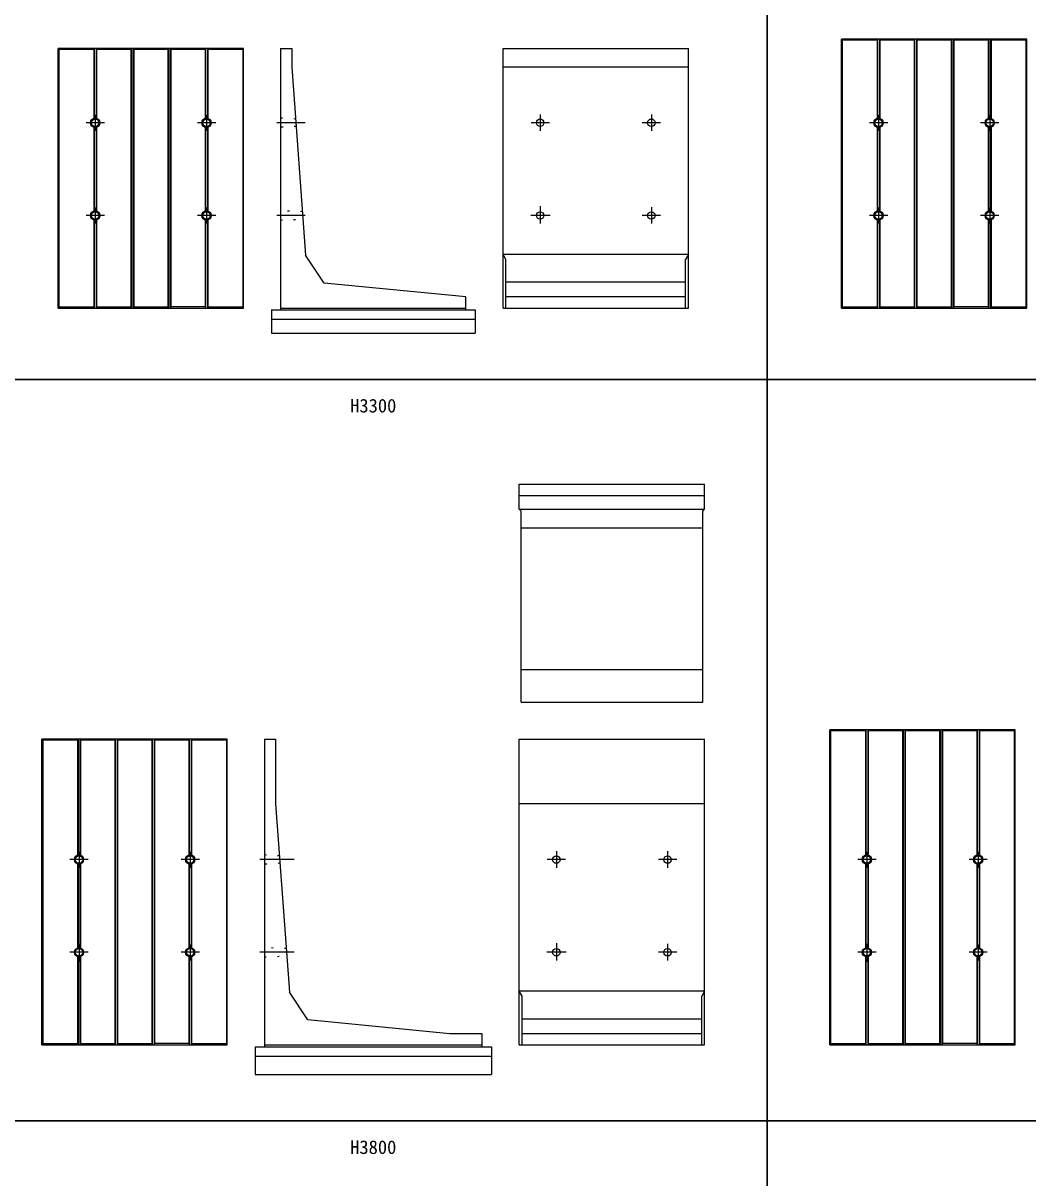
# Model space of a CAD drawing. Units: millimetres, scale not verified. Extents: x -67200 to 67200, y -23760 to 23760.
# Drawn here: x -31251 to -20410, y -11301 to 1159 of the extents above; entities that cross this region are included whole.
import ezdxf
from ezdxf.enums import TextEntityAlignment as Align

# ---------------------------------------------------------------- set-up
doc = ezdxf.new("R2010")
doc.units = ezdxf.units.MM
doc.header["$LTSCALE"] = 80
doc.linetypes.add('CHAIN1', pattern=[8, 5, -1, 1, -1])
doc.linetypes.add('DOTTED', pattern=[1.75, 0.25, -1.5])
for name, color, linetype, lineweight in [('0-0_CENTER', 7, 'CHAIN1', 25), ('0-4_HYO', 3, 'Continuous', 25), ('0-6_OUTLINE', 1, 'Continuous', 25), ('0-7_OUTLINE2', 4, 'DOTTED', 25), ('0-8_TXT', 7, 'Continuous', 25)]:
    doc.layers.add(name, color=color, linetype=linetype, lineweight=lineweight)
doc.styles.add('ＭＳ ゴシック', font='')
doc.styles.get('ＭＳ ゴシック').set_extended_font_data('MS Gothic')

msp = doc.modelspace()

# ---------------------------------------------------------------- linework, layer by layer
at = {"layer": '0-0_CENTER'}
for p, q in [((-30472.6, 167.62), (-30472.6, -4.88)), ((-29272.6, 167.62), (-29272.6, -4.88)), ((-25672.6, 173.8), (-25672.6, -3.89)), ((-24472.6, 173.8), (-24472.6, -3.89)), ((-22022.6, 167.62), (-22022.6, -4.88)), ((-20822.6, 167.62), (-20822.6, -4.88)), ((-30372.83, 83.59), (-30570.28, 83.59)), ((-29172.83, 83.59), (-29370.28, 83.59)), ((-28209.01, 83.59), (-28514.7, 83.59)), ((-25572.79, 83.59), (-25771.04, 83.59)), ((-24372.79, 83.59), (-24571.04, 83.59)), ((-21922.83, 83.59), (-22120.28, 83.59)), ((-20722.83, 83.59), (-20920.28, 83.59)), ((-30472.6, -832.38), (-30472.6, -1004.88)), ((-29272.6, -832.38), (-29272.6, -1004.88)), ((-25672.6, -817.39), (-25672.6, -1003.89)), ((-24472.79, -826.2), (-24472.79, -1003.89)), ((-22022.6, -832.38), (-22022.6, -1004.88)), ((-20822.6, -832.38), (-20822.6, -1004.88)), ((-30372.83, -916.41), (-30570.28, -916.41)), ((-29172.83, -916.41), (-29370.28, -916.41)), ((-28209.01, -916.41), (-28514.7, -916.41)), ((-25565.48, -916.41), (-25774, -916.41)), ((-24372.99, -916.41), (-24571.23, -916.41)), ((-21922.83, -916.41), (-22120.28, -916.41)), ((-20722.83, -916.41), (-20920.28, -916.41)), ((-30647.6, -7782.38), (-30647.6, -7954.88)), ((-29447.6, -7782.38), (-29447.6, -7954.88)), ((-25497.6, -7776.2), (-25497.6, -7953.89)), ((-24297.6, -7776.2), (-24297.6, -7953.89)), ((-22147.6, -7782.38), (-22147.6, -7954.88)), ((-20947.6, -7782.38), (-20947.6, -7954.88)), ((-30547.83, -7866.41), (-30745.28, -7866.41)), ((-29347.83, -7866.41), (-29545.28, -7866.41)), ((-28327.48, -7866.41), (-28696.67, -7866.41)), ((-25397.79, -7866.41), (-25596.04, -7866.41)), ((-24197.79, -7866.41), (-24396.04, -7866.41)), ((-22047.83, -7866.41), (-22245.28, -7866.41)), ((-20847.83, -7866.41), (-21045.28, -7866.41)), ((-30647.6, -8775.1), (-30647.6, -8969.43)), ((-29447.6, -8782.38), (-29447.6, -8954.88)), ((-25497.6, -8767.39), (-25497.6, -8953.89)), ((-24297.79, -8776.2), (-24297.79, -8953.89)), ((-22147.6, -8775.1), (-22147.6, -8969.43)), ((-20947.6, -8782.38), (-20947.6, -8954.88)), ((-30547.83, -8866.41), (-30745.28, -8866.41)), ((-29347.83, -8866.41), (-29545.28, -8866.41)), ((-28327.48, -8866.41), (-28696.67, -8866.41)), ((-25390.48, -8866.41), (-25599, -8866.41)), ((-24197.99, -8866.41), (-24396.23, -8866.41)), ((-22047.83, -8866.41), (-22245.28, -8866.41)), ((-20847.83, -8866.41), (-21045.28, -8866.41))]:
    msp.add_line(p, q, dxfattribs=at)
at = {"layer": '0-4_HYO'}
for points in [[(-31722.6, -2686.41), (-23222.6, -2686.41), (-23222.6, 4513.59), (-31722.6, 4513.59)], [(-23222.6, -2686.41), (-14722.6, -2686.41), (-14722.6, 4513.59), (-23222.6, 4513.59)], [(-31722.6, -10686.41), (-23222.6, -10686.41), (-23222.6, -2686.41), (-31722.6, -2686.41)], [(-23222.6, -10686.41), (-14722.6, -10686.41), (-14722.6, -2686.41), (-23222.6, -2686.41)], [(-31722.6, -19386.41), (-23222.6, -19386.41), (-23222.6, -10686.41), (-31722.6, -10686.41)], [(-23222.6, -19386.41), (-14722.6, -19386.41), (-14722.6, -10686.41), (-23222.6, -10686.41)]]:
    msp.add_lwpolyline(points, close=True, dxfattribs=at)
at = {"layer": '0-6_OUTLINE'}
for p, q in [((-28872.6, 883.59), (-30872.6, 883.59)), ((-30872.6, -1916.41), (-30872.6, 883.59)), ((-30487.6, 873.59), (-30872.6, 873.59)), ((-30863.6, 883.59), (-30863.6, -1901.41)), ((-30482.6, 883.59), (-30487.6, 873.59)), ((-30487.6, 873.59), (-30487.6, 131.29)), ((-30482.6, 883.59), (-30482.6, 132.58)), ((-30462.6, 883.59), (-30462.6, 132.58)), ((-30457.6, 873.59), (-30462.6, 883.59)), ((-30082.6, 883.59), (-30087.6, 873.59)), ((-30087.6, 873.59), (-30087.6, -1901.41)), ((-30082.6, 883.59), (-30082.6, -1916.41)), ((-30062.6, 883.59), (-30062.6, -1916.41)), ((-30057.6, 873.59), (-30062.6, 883.59)), ((-29682.6, 883.59), (-29687.6, 873.59)), ((-29687.6, 873.59), (-29687.6, -1901.41)), ((-29682.6, 883.59), (-29682.6, -1916.41)), ((-29662.6, 883.59), (-29662.6, -1916.41)), ((-29657.6, 873.59), (-29662.6, 883.59)), ((-29282.6, 883.59), (-29287.6, 873.59)), ((-29287.6, 873.59), (-29287.6, 131.29)), ((-29282.6, 883.59), (-29282.6, 132.58)), ((-29262.6, 883.59), (-29262.6, 132.58)), ((-29257.6, 873.59), (-29262.6, 883.59)), ((-28881.6, 883.59), (-28881.6, -1901.41)), ((-28872.6, -1916.41), (-28872.6, 883.59)), ((-28472.6, 883.59), (-28352.6, 883.59)), ((-28472.6, 883.59), (-28472.6, -1936.41)), ((-28352.6, 883.59), (-28352.6, 683.59)), ((-26072.6, 883.59), (-24072.6, 883.59)), ((-26072.6, -1916.41), (-26072.6, 883.59)), ((-24072.6, -1916.41), (-24072.6, 883.59)), ((-20422.6, 983.59), (-22422.6, 983.59)), ((-22422.6, -1916.41), (-22422.6, 983.59)), ((-22037.6, 973.59), (-22422.6, 973.59)), ((-22413.6, 983.59), (-22413.6, -1901.41)), ((-22032.6, 983.59), (-22037.6, 973.59)), ((-22037.6, 973.59), (-22037.6, 131.29)), ((-22032.6, 983.59), (-22032.6, 132.58)), ((-22012.6, 983.59), (-22012.6, 132.58)), ((-22007.6, 973.59), (-22012.6, 983.59)), ((-21632.6, 983.59), (-21637.6, 973.59)), ((-21637.6, 973.59), (-21637.6, -1901.41)), ((-21632.6, 983.59), (-21632.6, -1916.41)), ((-21612.6, 983.59), (-21612.6, -1916.41)), ((-21607.6, 973.59), (-21612.6, 983.59)), ((-21232.6, 983.59), (-21237.6, 973.59)), ((-21237.6, 973.59), (-21237.6, -1901.41)), ((-21232.6, 983.59), (-21232.6, -1916.41)), ((-21212.6, 983.59), (-21212.6, -1916.41)), ((-21207.6, 973.59), (-21212.6, 983.59)), ((-20832.6, 983.59), (-20832.6, 132.58)), ((-20431.6, 983.59), (-20431.6, -1901.41)), ((-20422.6, -1916.41), (-20422.6, 983.59)), ((-28352.6, 683.59), (-28202.6, -1346.41)), ((-24072.6, 683.59), (-26072.6, 683.59)), ((-30487.6, 35.9), (-30487.6, -868.71)), ((-30482.6, 34.6), (-30482.6, -867.42)), ((-30462.6, 34.6), (-30462.6, -867.42)), ((-30457.6, 35.9), (-30457.6, -868.71)), ((-29287.6, 35.9), (-29287.6, -868.71)), ((-29282.6, 34.6), (-29282.6, -867.42)), ((-29262.6, 34.6), (-29262.6, -867.42)), ((-29257.6, 35.9), (-29257.6, -868.71)), ((-22037.6, 35.9), (-22037.6, -868.71)), ((-22032.6, 34.6), (-22032.6, -867.42)), ((-22012.6, 34.6), (-22012.6, -867.42)), ((-22007.6, 35.9), (-22007.6, -868.71)), ((-20837.6, 35.9), (-20837.6, -868.71)), ((-20832.6, 34.6), (-20832.6, -867.42)), ((-20812.6, 34.6), (-20812.6, -867.42)), ((-20807.6, 35.9), (-20807.6, -868.71)), ((-30487.6, -964.1), (-30487.6, -1901.41)), ((-30482.6, -965.4), (-30482.6, -1916.41)), ((-30462.6, -965.4), (-30462.6, -1916.41)), ((-30457.6, -964.1), (-30457.6, -1901.41)), ((-29287.6, -964.1), (-29287.6, -1901.41)), ((-29282.6, -965.4), (-29282.6, -1916.41)), ((-29262.6, -965.4), (-29262.6, -1916.41)), ((-29257.6, -964.1), (-29257.6, -1901.41)), ((-22037.6, -964.1), (-22037.6, -1901.41)), ((-22032.6, -965.4), (-22032.6, -1916.41)), ((-22012.6, -965.4), (-22012.6, -1916.41)), ((-22007.6, -964.1), (-22007.6, -1901.41)), ((-20837.6, -964.1), (-20837.6, -1901.41)), ((-20832.6, -965.4), (-20832.6, -1916.41)), ((-20812.6, -965.4), (-20812.6, -1916.41)), ((-20807.6, -964.1), (-20807.6, -1901.41)), ((-28002.6, -1646.41), (-28202.6, -1346.41)), ((-24072.6, -1336.41), (-26072.6, -1336.41)), ((-26042.6, -1391.41), (-26072.6, -1336.41)), ((-24072.6, -1336.41), (-24102.6, -1391.41)), ((-26042.6, -1916.41), (-26042.6, -1391.41)), ((-24102.6, -1916.41), (-24102.6, -1391.41)), ((-26472.6, -1796.41), (-28002.6, -1646.41)), ((-24102.6, -1636.41), (-26042.6, -1636.41)), ((-26472.6, -1936.41), (-26472.6, -1796.41)), ((-24102.6, -1796.41), (-26042.6, -1796.41)), ((-30872.6, -1901.41), (-30487.6, -1901.41)), ((-30872.6, -1916.41), (-28872.6, -1916.41)), ((-30482.6, -1916.41), (-30487.6, -1901.41)), ((-30462.6, -1916.41), (-30457.6, -1901.41)), ((-30457.6, -1901.41), (-30087.6, -1901.41)), ((-30082.6, -1916.41), (-30087.6, -1901.41)), ((-30062.6, -1916.41), (-30057.6, -1901.41)), ((-30057.6, -1901.41), (-29687.6, -1901.41)), ((-29687.6, -1901.41), (-29682.6, -1916.41)), ((-29287.6, -1901.41), (-29282.6, -1916.41)), ((-29262.6, -1916.41), (-29257.6, -1901.41)), ((-29257.6, -1901.41), (-28872.6, -1901.41)), ((-28572.6, -1936.41), (-28572.6, -2186.41)), ((-28472.6, -1916.41), (-26472.6, -1916.41)), ((-26072.6, -1916.41), (-24072.6, -1916.41)), ((-22422.6, -1901.41), (-22037.6, -1901.41)), ((-22422.6, -1916.41), (-20422.6, -1916.41)), ((-22032.6, -1916.41), (-22037.6, -1901.41)), ((-22012.6, -1916.41), (-22007.6, -1901.41)), ((-22007.6, -1901.41), (-21637.6, -1901.41)), ((-21632.6, -1916.41), (-21637.6, -1901.41)), ((-21612.6, -1916.41), (-21607.6, -1901.41)), ((-21607.6, -1901.41), (-21237.6, -1901.41)), ((-21237.6, -1901.41), (-21232.6, -1916.41)), ((-20837.6, -1901.41), (-20832.6, -1916.41)), ((-20812.6, -1916.41), (-20807.6, -1901.41)), ((-20807.6, -1901.41), (-20422.6, -1901.41)), ((-28572.6, -2036.41), (-26372.6, -2036.41)), ((-28572.6, -2186.41), (-26372.6, -2186.41)), ((-25897.6, -3816.41), (-23897.6, -3816.41)), ((-25897.6, -4086.41), (-25897.6, -3816.41)), ((-23897.6, -4086.41), (-23897.6, -3816.41)), ((-25897.6, -3936.41), (-23897.6, -3936.41)), ((-25897.6, -4086.41), (-23897.6, -4086.41)), ((-25897.6, -4086.41), (-25877.6, -4106.41)), ((-25877.6, -6166.41), (-25877.6, -4106.41)), ((-23917.6, -4106.41), (-23897.6, -4086.41)), ((-25877.6, -4286.41), (-23917.6, -4286.41)), ((-25877.44, -5816.41), (-23917.44, -5816.41)), ((-20547.6, -6466.41), (-22547.6, -6466.41)), ((-22547.6, -9866.41), (-22547.6, -6466.41)), ((-22162.6, -6476.41), (-22547.6, -6476.41)), ((-22538.6, -6466.41), (-22538.6, -9851.41)), ((-22157.6, -6466.41), (-22157.6, -7817.42)), ((-21757.6, -6466.41), (-21757.6, -9866.41)), ((-21357.6, -6466.41), (-21357.6, -9866.41)), ((-20957.6, -6466.41), (-20957.6, -7817.42)), ((-20556.6, -6466.41), (-20556.6, -9851.41)), ((-20547.6, -9866.41), (-20547.6, -6466.41)), ((-31047.6, -9866.41), (-31047.6, -6566.41)), ((-29047.6, -6566.41), (-31047.6, -6566.41)), ((-30662.6, -6576.41), (-31047.6, -6576.41)), ((-31038.6, -6566.41), (-31038.6, -9851.41)), ((-30657.6, -6566.41), (-30662.6, -6576.41)), ((-30662.6, -6576.41), (-30662.6, -7818.71)), ((-30657.6, -6566.41), (-30657.6, -7817.42)), ((-30632.6, -6576.41), (-30637.6, -6566.41)), ((-30637.6, -6566.41), (-30637.6, -7817.42)), ((-30632.6, -6576.41), (-30632.6, -7818.71)), ((-30262.6, -6576.41), (-30632.6, -6576.41)), ((-30257.6, -6566.41), (-30262.6, -6576.41)), ((-30262.6, -6576.41), (-30262.6, -9851.41)), ((-30257.6, -6566.41), (-30257.6, -9866.41)), ((-30232.6, -6576.41), (-30237.6, -6566.41)), ((-30237.6, -6566.41), (-30237.6, -9866.41)), ((-30232.6, -6576.41), (-30232.6, -9851.41)), ((-29862.6, -6576.41), (-30232.6, -6576.41)), ((-29857.6, -6566.41), (-29862.6, -6576.41)), ((-29862.6, -6576.41), (-29862.6, -9851.41)), ((-29857.6, -6566.41), (-29857.6, -9866.41)), ((-29832.6, -6576.41), (-29837.6, -6566.41)), ((-29837.6, -6566.41), (-29837.6, -9866.41)), ((-29832.6, -6576.41), (-29832.6, -9851.41)), ((-29462.6, -6576.41), (-29832.6, -6576.41)), ((-29457.6, -6566.41), (-29462.6, -6576.41)), ((-29462.6, -6576.41), (-29462.6, -7818.71)), ((-29457.6, -6566.41), (-29457.6, -7817.42)), ((-29432.6, -6576.41), (-29437.6, -6566.41)), ((-29437.6, -6566.41), (-29437.6, -7817.42)), ((-29432.6, -6576.41), (-29432.6, -7818.71)), ((-29047.6, -6576.41), (-29432.6, -6576.41)), ((-29056.6, -6566.41), (-29056.6, -9851.41)), ((-29047.6, -9866.41), (-29047.6, -6566.41)), ((-28647.6, -6566.41), (-28647.6, -9886.41)), ((-28647.6, -6566.41), (-28527.6, -6566.41)), ((-28527.6, -6566.41), (-28527.6, -7266.41)), ((-25897.6, -6566.41), (-23897.6, -6566.41)), ((-25897.6, -9866.41), (-25897.6, -6566.41)), ((-23897.6, -9866.41), (-23897.6, -6566.41)), ((-28527.6, -7266.41), (-28377.6, -9296.41)), ((-23897.6, -7266.41), (-25897.6, -7266.41)), ((-30662.6, -7914.1), (-30662.6, -8818.71)), ((-30657.6, -7915.4), (-30657.6, -8817.42)), ((-30637.6, -7915.4), (-30637.6, -8817.42)), ((-30632.6, -7914.1), (-30632.6, -8818.71)), ((-29462.6, -7914.1), (-29462.6, -8818.71)), ((-29457.6, -7915.4), (-29457.6, -8817.42)), ((-29437.6, -7915.4), (-29437.6, -8817.42)), ((-29432.6, -7914.1), (-29432.6, -8818.71)), ((-22162.6, -7914.1), (-22162.6, -8818.71)), ((-22157.6, -7915.4), (-22157.6, -8817.42)), ((-22137.6, -7915.4), (-22137.6, -8817.42)), ((-22132.6, -7914.1), (-22132.6, -8818.71)), ((-20962.6, -7914.1), (-20962.6, -8818.71)), ((-20957.6, -7915.4), (-20957.6, -8817.42)), ((-20937.6, -7915.4), (-20937.6, -8817.42)), ((-20932.6, -7914.1), (-20932.6, -8818.71)), ((-30662.6, -8914.1), (-30662.6, -9851.41)), ((-30657.6, -8915.4), (-30657.6, -9866.41)), ((-30637.6, -8915.4), (-30637.6, -9866.41)), ((-30632.6, -8914.1), (-30632.6, -9851.41)), ((-29462.6, -8914.1), (-29462.6, -9851.41)), ((-29457.6, -8915.4), (-29457.6, -9866.41)), ((-29437.6, -8915.4), (-29437.6, -9866.41)), ((-29432.6, -8914.1), (-29432.6, -9851.41)), ((-22162.6, -8914.1), (-22162.6, -9851.41)), ((-22157.6, -8915.4), (-22157.6, -9866.41)), ((-22137.6, -8915.4), (-22137.6, -9866.41)), ((-22132.6, -8914.1), (-22132.6, -9851.41)), ((-20962.6, -8914.1), (-20962.6, -9851.41)), ((-20957.6, -8915.4), (-20957.6, -9866.41)), ((-20937.6, -8915.4), (-20937.6, -9866.41)), ((-20932.6, -8914.1), (-20932.6, -9851.41)), ((-28177.6, -9596.41), (-28377.6, -9296.41)), ((-23897.6, -9286.41), (-25897.6, -9286.41)), ((-25867.6, -9341.41), (-25897.6, -9286.41)), ((-25867.6, -9866.41), (-25867.6, -9341.41)), ((-23897.6, -9286.41), (-23927.6, -9341.41)), ((-23927.6, -9866.41), (-23927.6, -9341.41)), ((-23927.6, -9586.41), (-25867.6, -9586.41)), ((-26647.6, -9746.41), (-28177.6, -9596.41)), ((-23927.6, -9746.41), (-25867.6, -9746.41)), ((-31047.6, -9851.41), (-30662.6, -9851.41)), ((-31047.6, -9866.41), (-29047.6, -9866.41)), ((-30657.6, -9866.41), (-30662.6, -9851.41)), ((-30637.6, -9866.41), (-30632.6, -9851.41)), ((-30632.6, -9851.41), (-30262.6, -9851.41)), ((-30257.6, -9866.41), (-30262.6, -9851.41)), ((-30237.6, -9866.41), (-30232.6, -9851.41)), ((-30232.6, -9851.41), (-29862.6, -9851.41)), ((-29862.6, -9851.41), (-29857.6, -9866.41)), ((-29462.6, -9851.41), (-29457.6, -9866.41)), ((-29437.6, -9866.41), (-29432.6, -9851.41)), ((-29432.6, -9851.41), (-29047.6, -9851.41)), ((-28747.6, -9886.41), (-28747.6, -10186.41)), ((-28647.6, -9866.41), (-26297.6, -9866.41)), ((-25897.6, -9866.41), (-23897.6, -9866.41)), ((-22547.6, -9851.41), (-22162.6, -9851.41)), ((-22547.6, -9866.41), (-20547.6, -9866.41)), ((-22157.6, -9866.41), (-22162.6, -9851.41)), ((-22137.6, -9866.41), (-22132.6, -9851.41)), ((-22132.6, -9851.41), (-21762.6, -9851.41)), ((-21757.6, -9866.41), (-21762.6, -9851.41)), ((-21737.6, -9866.41), (-21732.6, -9851.41)), ((-21732.6, -9851.41), (-21362.6, -9851.41)), ((-21362.6, -9851.41), (-21357.6, -9866.41)), ((-20962.6, -9851.41), (-20957.6, -9866.41)), ((-20937.6, -9866.41), (-20932.6, -9851.41)), ((-20932.6, -9851.41), (-20547.6, -9851.41)), ((-28747.6, -9986.41), (-26197.6, -9986.41)), ((-28747.6, -10186.41), (-26197.6, -10186.41))]:
    msp.add_line(p, q, dxfattribs=at)
for points in [[(-30087.6, 873.59), (-30457.6, 873.59), (-30457.6, 131.29)], [(-29687.6, 873.59), (-30057.6, 873.59), (-30057.6, -1901.41)], [(-29287.6, 873.59), (-29657.6, 873.59), (-29657.6, -1901.41)], [(-28872.6, 873.59), (-29257.6, 873.59), (-29257.6, 131.29)], [(-21637.6, 973.59), (-22007.6, 973.59), (-22007.6, 131.29)], [(-21237.6, 973.59), (-21607.6, 973.59), (-21607.6, -1901.41)], [(-20837.6, 973.59), (-21207.6, 973.59), (-21207.6, -1901.41)], [(-20832.6, 983.59), (-20837.6, 973.59), (-20837.6, 131.29)], [(-20807.6, 973.59), (-20812.6, 983.59), (-20812.6, 132.58)], [(-20422.6, 973.59), (-20807.6, 973.59), (-20807.6, 131.29)], [(-29287.6, -1901.41), (-29657.6, -1901.41), (-29662.6, -1916.41)], [(-28572.6, -1936.41), (-26372.6, -1936.41), (-26372.6, -2186.41)], [(-20837.6, -1901.41), (-21207.6, -1901.41), (-21212.6, -1916.41)], [(-25877.6, -6166.41), (-23917.6, -6166.41), (-23917.6, -4106.41)], [(-22157.6, -6466.41), (-22162.6, -6476.41), (-22162.6, -7818.71)], [(-22132.6, -6476.41), (-22137.6, -6466.41), (-22137.6, -7817.42)], [(-21762.6, -6476.41), (-22132.6, -6476.41), (-22132.6, -7818.71)], [(-21757.6, -6466.41), (-21762.6, -6476.41), (-21762.6, -9851.41)], [(-21732.6, -6476.41), (-21737.6, -6466.41), (-21737.6, -9866.41)], [(-21362.6, -6476.41), (-21732.6, -6476.41), (-21732.6, -9851.41)], [(-21357.6, -6466.41), (-21362.6, -6476.41), (-21362.6, -9851.41)], [(-21332.6, -6476.41), (-21337.6, -6466.41), (-21337.6, -9866.41)], [(-20962.6, -6476.41), (-21332.6, -6476.41), (-21332.6, -9851.41)], [(-20957.6, -6466.41), (-20962.6, -6476.41), (-20962.6, -7818.71)], [(-20932.6, -6476.41), (-20937.6, -6466.41), (-20937.6, -7817.42)], [(-20547.6, -6476.41), (-20932.6, -6476.41), (-20932.6, -7818.71)], [(-26297.6, -9886.41), (-26297.6, -9746.41), (-26647.6, -9746.41)], [(-29462.6, -9851.41), (-29832.6, -9851.41), (-29837.6, -9866.41)], [(-28747.6, -9886.41), (-26197.6, -9886.41), (-26197.6, -10186.41)], [(-20962.6, -9851.41), (-21332.6, -9851.41), (-21337.6, -9866.41)]]:
    msp.add_lwpolyline(points, dxfattribs=at)
for centre, radius in [((-30472.6, 83.59), 50), ((-29272.6, 83.59), 50), ((-22022.6, 83.59), 50), ((-20822.6, 83.59), 50), ((-30472.6, 83.59), 40), ((-29272.6, 83.59), 40), ((-25672.6, 83.59), 40), ((-24472.6, 83.59), 40), ((-22022.6, 83.59), 40), ((-20822.6, 83.59), 40), ((-30472.6, -916.41), 50), ((-29272.6, -916.41), 50), ((-22022.6, -916.41), 50), ((-20822.6, -916.41), 50), ((-30472.6, -916.41), 40), ((-29272.6, -916.41), 40), ((-25672.6, -916.41), 40), ((-24472.79, -916.41), 40), ((-22022.6, -916.41), 40), ((-20822.6, -916.41), 40), ((-30647.6, -7866.41), 50), ((-30647.6, -7866.41), 40), ((-29447.6, -7866.41), 50), ((-29447.6, -7866.41), 40), ((-25497.6, -7866.41), 40), ((-24297.6, -7866.41), 40), ((-22147.6, -7866.41), 50), ((-22147.6, -7866.41), 40), ((-20947.6, -7866.41), 50), ((-20947.6, -7866.41), 40), ((-30647.6, -8866.41), 50), ((-30647.6, -8866.41), 40), ((-29447.6, -8866.41), 50), ((-29447.6, -8866.41), 40), ((-25497.6, -8866.41), 40), ((-24297.79, -8866.41), 40), ((-22147.6, -8866.41), 50), ((-22147.6, -8866.41), 40), ((-20947.6, -8866.41), 50), ((-20947.6, -8866.41), 40)]:
    msp.add_circle(centre, radius, dxfattribs=at)
at = {"layer": '0-7_OUTLINE2'}
for p, q in [((-28311.22, 123.59), (-28463.6, 133.59)), ((-28305.31, 43.59), (-28472.6, 33.59)), ((-28237.33, -876.41), (-28472.6, -866.41)), ((-28472.6, -966.41), (-28231.41, -956.41)), ((-28486.22, -7826.41), (-28638.6, -7816.41)), ((-28480.31, -7906.41), (-28647.6, -7916.41)), ((-28412.33, -8826.41), (-28647.6, -8816.41)), ((-28647.6, -8916.41), (-28406.41, -8906.41))]:
    msp.add_line(p, q, dxfattribs=at)

# ---------------------------------------------------------------- texts
at = {"layer": '0-8_TXT', "style": 'ＭＳ ゴシック'}
for s, p in [('H3300', (-27722.6, -3086.41)), ('H3800', (-27722.6, -11086.41))]:
    msp.add_text(s, height=146.6, dxfattribs=at).set_placement(p, align=Align.BOTTOM_LEFT)

doc.saveas('drawing.dxf')
